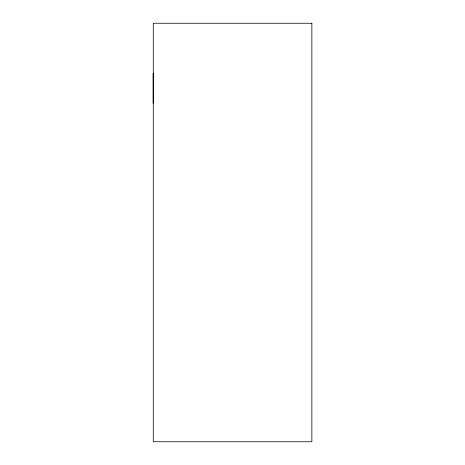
<?xml version="1.0" encoding="UTF-8"?>
<svg xmlns="http://www.w3.org/2000/svg" width="465" height="465" viewBox="0 0 465 465"><rect width="100%" height="100%" fill="white"/><g stroke="black" fill="none" stroke-linecap="round" stroke-linejoin="round"><path stroke-width="0.7" d="M153.136 73.214L153.136 103.242M311.864 23.25L153.287 23.25L153.287 441.75L311.864 441.75L311.864 23.25"/></g></svg>
